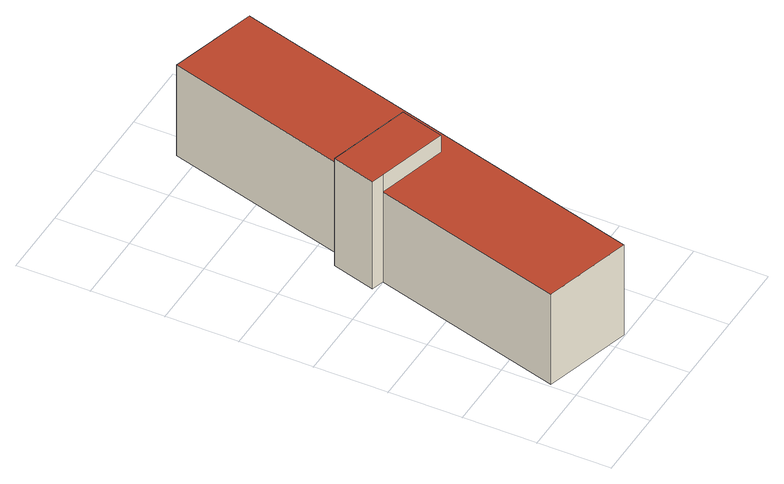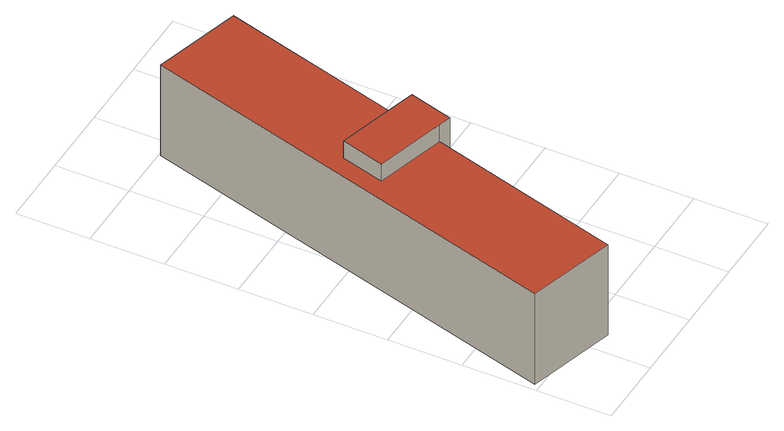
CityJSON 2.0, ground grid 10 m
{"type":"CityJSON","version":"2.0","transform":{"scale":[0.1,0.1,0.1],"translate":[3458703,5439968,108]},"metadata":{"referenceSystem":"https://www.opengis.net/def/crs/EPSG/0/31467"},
"CityObjects":{
"building1":{"type":"Building","attributes":{"name":"Building_0","Bodenhoehe":"108.783","ClassQuality":"86.90","Comment":"Created by nF3D-Import","CreationUser":"DK-MOSS","Dachform":"FLACHDACH","Dachhoehe":"122.800","Gebaeudehoehe":"14.017","Gemeindeschluessel":"08215102","Modified":"0","Energy demand heating":231235.24,"Energy demand cooling":0,"roofType":"1000","measuredHeight":16.62,"storeysAboveGround":4,"storeysBelowGround":0,"constructionWeight":"medium","VolumeType.type":"grossVolume","VolumeType.value":11176.11,"FloorArea.type":"grossFloorArea","FloorArea.value":3134.38},"address":[{"country":"GERMANY","locality":"Eggenstein-Leopoldshafen","thoroughfareName":"Distr. Westlicher Wildpark"}],"geometry":[{"type":"MultiSurface","lod":"2","boundaries":[[[0,1,2,3,4,5,6,7]],[[8,9,10,11,12]],[[13,5,4,14]],[[15,6,5,13]],[[16,7,6,15]],[[17,10,18,16]],[[19,11,10,17]],[[20,12,11,19]],[[21,3,2,20]],[[14,4,3,21]],[[1,8,12,2]],[[0,9,8,1]],[[7,18,9,0]],[[21,20,19,17,16,15,13,14]]],"semantics":{"surfaces":[{"type":"RoofSurface"},{"type":"WallSurface"},{"type":"GroundSurface"}],"values":[0,0,1,1,1,1,1,1,1,1,1,1,1,2]}}]}
},
"vertices":[
[192,334,148],[175,274,148],[78,301,148],[4,36,148],[125,2,148],[291,593,148],[170,627,148],[95,361,148],[175,274,174],[192,334,174],[78,366,174],[61,306,174],[78,301,174],[291,593,8],[125,2,8],[170,627,8],[95,361,8],[78,366,8],[95,361,174],[61,306,8],[78,301,8],[4,36,8]
]}
